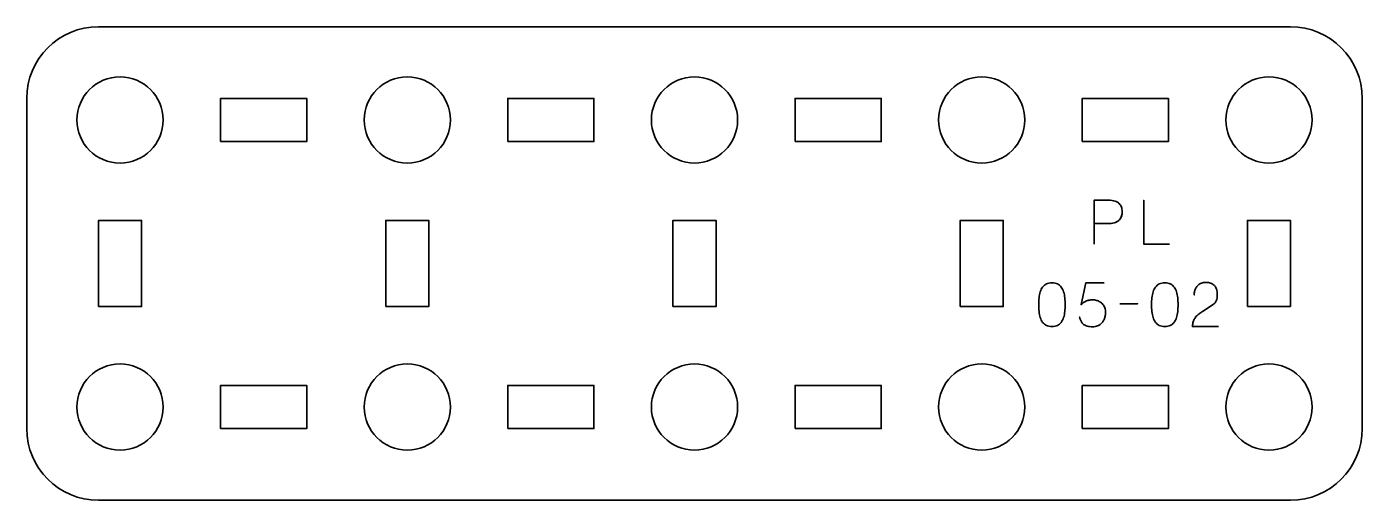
# Model space of a CAD drawing. Header units: centimetres. Extents: x -40 to 171, y -20 to 141.
# Drawn here: x 128 to 137.3, y 118.15 to 121.45 of the extents above; entities that cross this region are included whole.
import ezdxf

# ---------------------------------------------------------------- set-up
doc = ezdxf.new("R2010")
doc.units = ezdxf.units.CM
doc.header["$MEASUREMENT"] = 0
doc.layers.add('Layer 1', color=7, linetype='Continuous')

msp = doc.modelspace()

# ---------------------------------------------------------------- linework, layer by layer
at = {"layer": 'Layer 1', "color": 250, "lineweight": 35}
for points in [[(129.35497, 120.65438), (129.95497, 120.65438), (129.95497, 120.95438), (129.35497, 120.95438), (129.35497, 120.65438)], [(131.35497, 120.65438), (131.95497, 120.65438), (131.95497, 120.95438), (131.35497, 120.95438), (131.35497, 120.65438)], [(133.35497, 120.65438), (133.95497, 120.65438), (133.95497, 120.95438), (133.35497, 120.95438), (133.35497, 120.65438)], [(135.35497, 120.65438), (135.95497, 120.65438), (135.95497, 120.95438), (135.35497, 120.95438), (135.35497, 120.65438)], [(128.50497, 119.50438), (128.80497, 119.50438), (128.80497, 120.10438), (128.50497, 120.10438), (128.50497, 119.50438)], [(130.50497, 119.50438), (130.80497, 119.50438), (130.80497, 120.10438), (130.50497, 120.10438), (130.50497, 119.50438)], [(132.50497, 119.50438), (132.80497, 119.50438), (132.80497, 120.10438), (132.50497, 120.10438), (132.50497, 119.50438)], [(134.50497, 119.50438), (134.80497, 119.50438), (134.80497, 120.10438), (134.50497, 120.10438), (134.50497, 119.50438)], [(136.50497, 119.50438), (136.80497, 119.50438), (136.80497, 120.10438), (136.50497, 120.10438), (136.50497, 119.50438)], [(129.35497, 118.65438), (129.95497, 118.65438), (129.95497, 118.95438), (129.35497, 118.95438), (129.35497, 118.65438)], [(131.35497, 118.65438), (131.95497, 118.65438), (131.95497, 118.95438), (131.35497, 118.95438), (131.35497, 118.65438)], [(133.35497, 118.65438), (133.95497, 118.65438), (133.95497, 118.95438), (133.35497, 118.95438), (133.35497, 118.65438)], [(135.35497, 118.65438), (135.95497, 118.65438), (135.95497, 118.95438), (135.35497, 118.95438), (135.35497, 118.65438)]]:
    msp.add_lwpolyline(points, close=True, dxfattribs=at)
for centre in [(128.65497, 120.80438), (130.65497, 120.80438), (132.65497, 120.80438), (134.65497, 120.80438), (136.65497, 120.80438), (128.65497, 118.80438), (130.65497, 118.80438), (132.65497, 118.80438), (134.65497, 118.80438), (136.65497, 118.80438)]:
    msp.add_ellipse(centre, major_axis=(0, 0.3), ratio=1, dxfattribs=at)
msp.add_open_spline([(128.00497, 118.65438), (128.00497, 118.65438), (128.00497, 120.95438), (128.00497, 120.95438), (128.00497, 120.95438), (128.00497, 121.23047), (128.22888, 121.45438), (128.50497, 121.45438), (128.50497, 121.45438), (128.50497, 121.45438), (136.80497, 121.45438), (136.80497, 121.45438), (136.80497, 121.45438), (137.08106, 121.45438), (137.30497, 121.23047), (137.30497, 120.95438), (137.30497, 120.95438), (137.30497, 120.95438), (137.30497, 118.65438), (137.30497, 118.65438), (137.30497, 118.65438), (137.30497, 118.37829), (137.08106, 118.15438), (136.80497, 118.15438), (136.80497, 118.15438), (136.80497, 118.15438), (128.50497, 118.15438), (128.50497, 118.15438), (128.50497, 118.15438), (128.22888, 118.15438), (128.00497, 118.37829), (128.00497, 118.65438)], degree=3, knots=[0, 0, 0, 0, 0.125, 0.125, 0.125, 0.125, 0.25, 0.25, 0.25, 0.25, 0.375, 0.375, 0.375, 0.375, 0.5, 0.5, 0.5, 0.5, 0.625, 0.625, 0.625, 0.625, 0.75, 0.75, 0.75, 0.75, 0.875, 0.875, 0.875, 0.875, 1, 1, 1, 1], dxfattribs=at)
at = {"layer": 'Layer 1', "color": 30, "lineweight": 35}
for points, knots in [([(135.43742, 119.94008), (135.43742, 119.94008), (135.43742, 120.2453), (135.43742, 120.2453), (135.43742, 120.2453), (135.43742, 120.2453), (135.53479, 120.2453), (135.53479, 120.2453), (135.53479, 120.2453), (135.55426, 120.24523), (135.57027, 120.24304), (135.5829, 120.23881), (135.5829, 120.23881), (135.59546, 120.23465), (135.60534, 120.22886), (135.61247, 120.22152), (135.61247, 120.22152), (135.61959, 120.21426), (135.62467, 120.20593), (135.62778, 120.19655), (135.62778, 120.19655), (135.63081, 120.18716), (135.63257, 120.17736), (135.633, 120.16698), (135.633, 120.16698), (135.63349, 120.15661), (135.63229, 120.14645), (135.62947, 120.13658), (135.62947, 120.13658), (135.62658, 120.1267), (135.62171, 120.11774), (135.61472, 120.10969), (135.61472, 120.10969), (135.60781, 120.10165), (135.59843, 120.09523), (135.58664, 120.0905), (135.58664, 120.0905), (135.57486, 120.08571), (135.56026, 120.08331), (135.54283, 120.08317), (135.54283, 120.08317), (135.54283, 120.08317), (135.43742, 120.08317), (135.43742, 120.08317), (135.43742, 120.08317), (135.43742, 120.08317), (135.54283, 120.08317), (135.54283, 120.08317), (135.54283, 120.08317), (135.5599, 120.08331), (135.57437, 120.08571), (135.58608, 120.0905), (135.58608, 120.0905), (135.59786, 120.09523), (135.60725, 120.10165), (135.6143, 120.10969), (135.6143, 120.10969), (135.62129, 120.11774), (135.6263, 120.1267), (135.62926, 120.13658), (135.62926, 120.13658), (135.63222, 120.14645), (135.63349, 120.15661), (135.633, 120.16698), (135.633, 120.16698), (135.63257, 120.17736), (135.63081, 120.18716), (135.62764, 120.19655), (135.62764, 120.19655), (135.62453, 120.20593), (135.61931, 120.21426), (135.61218, 120.22152), (135.61218, 120.22152), (135.60499, 120.22886), (135.59511, 120.23465), (135.58255, 120.23881), (135.58255, 120.23881), (135.56992, 120.24304), (135.55405, 120.24523), (135.53479, 120.2453), (135.53479, 120.2453), (135.53479, 120.2453), (135.43742, 120.2453), (135.43742, 120.2453), (135.43742, 120.2453), (135.43742, 120.2453), (135.43742, 119.94008), (135.43742, 119.94008)], [0, 0, 0, 0, 0.0454545, 0.0454545, 0.0454545, 0.0454545, 0.0909091, 0.0909091, 0.0909091, 0.0909091, 0.1363636, 0.1363636, 0.1363636, 0.1363636, 0.1818182, 0.1818182, 0.1818182, 0.1818182, 0.2272727, 0.2272727, 0.2272727, 0.2272727, 0.2727273, 0.2727273, 0.2727273, 0.2727273, 0.3181818, 0.3181818, 0.3181818, 0.3181818, 0.3636364, 0.3636364, 0.3636364, 0.3636364, 0.4090909, 0.4090909, 0.4090909, 0.4090909, 0.4545455, 0.4545455, 0.4545455, 0.4545455, 0.5, 0.5, 0.5, 0.5, 0.5454545, 0.5454545, 0.5454545, 0.5454545, 0.5909091, 0.5909091, 0.5909091, 0.5909091, 0.6363636, 0.6363636, 0.6363636, 0.6363636, 0.6818182, 0.6818182, 0.6818182, 0.6818182, 0.7272727, 0.7272727, 0.7272727, 0.7272727, 0.7727273, 0.7727273, 0.7727273, 0.7727273, 0.8181818, 0.8181818, 0.8181818, 0.8181818, 0.8636364, 0.8636364, 0.8636364, 0.8636364, 0.9090909, 0.9090909, 0.9090909, 0.9090909, 0.9545455, 0.9545455, 0.9545455, 0.9545455, 1, 1, 1, 1]), ([(135.96192, 119.94008), (135.96192, 119.94008), (135.7837, 119.94008), (135.7837, 119.94008), (135.7837, 119.94008), (135.7837, 119.94008), (135.7837, 120.2453), (135.7837, 120.2453), (135.7837, 120.2453), (135.7837, 120.2453), (135.7837, 119.94008), (135.7837, 119.94008), (135.7837, 119.94008), (135.7837, 119.94008), (135.96192, 119.94008), (135.96192, 119.94008)], [0, 0, 0, 0, 0.25, 0.25, 0.25, 0.25, 0.5, 0.5, 0.5, 0.5, 0.75, 0.75, 0.75, 0.75, 1, 1, 1, 1]), ([(135.14384, 119.36477), (135.15865, 119.36484), (135.17142, 119.36745), (135.18208, 119.37253), (135.18208, 119.37253), (135.19266, 119.37761), (135.20148, 119.38488), (135.20853, 119.39412), (135.20853, 119.39412), (135.21552, 119.40343), (135.22102, 119.41444), (135.22511, 119.42714), (135.22511, 119.42714), (135.22914, 119.43984), (135.23203, 119.45374), (135.23365, 119.46898), (135.23365, 119.46898), (135.23535, 119.48422), (135.23619, 119.50024), (135.23612, 119.51717), (135.23612, 119.51717), (135.23619, 119.53403), (135.23535, 119.55005), (135.23365, 119.56522), (135.23365, 119.56522), (135.23203, 119.58039), (135.22914, 119.59436), (135.22511, 119.60706), (135.22511, 119.60706), (135.22102, 119.61969), (135.21552, 119.63069), (135.20853, 119.64008), (135.20853, 119.64008), (135.20148, 119.64939), (135.19266, 119.65666), (135.18208, 119.66174), (135.18208, 119.66174), (135.17142, 119.66689), (135.15865, 119.6695), (135.14384, 119.66957), (135.14384, 119.66957), (135.12902, 119.6695), (135.11625, 119.66689), (135.10559, 119.66174), (135.10559, 119.66174), (135.09501, 119.65666), (135.08619, 119.64939), (135.07914, 119.64008), (135.07914, 119.64008), (135.07215, 119.63069), (135.06665, 119.61969), (135.06256, 119.60706), (135.06256, 119.60706), (135.05853, 119.59436), (135.05564, 119.58039), (135.05402, 119.56522), (135.05402, 119.56522), (135.05233, 119.55005), (135.05148, 119.53403), (135.05155, 119.51717), (135.05155, 119.51717), (135.05148, 119.50024), (135.05233, 119.48422), (135.05402, 119.46898), (135.05402, 119.46898), (135.05564, 119.45374), (135.05853, 119.43984), (135.06256, 119.42714), (135.06256, 119.42714), (135.06665, 119.41444), (135.07215, 119.40343), (135.07914, 119.39412), (135.07914, 119.39412), (135.08619, 119.38488), (135.09501, 119.37761), (135.10559, 119.37253), (135.10559, 119.37253), (135.11625, 119.36745), (135.12902, 119.36484), (135.14384, 119.36477)], [0, 0, 0, 0, 0.05, 0.05, 0.05, 0.05, 0.1, 0.1, 0.1, 0.1, 0.15, 0.15, 0.15, 0.15, 0.2, 0.2, 0.2, 0.2, 0.25, 0.25, 0.25, 0.25, 0.3, 0.3, 0.3, 0.3, 0.35, 0.35, 0.35, 0.35, 0.4, 0.4, 0.4, 0.4, 0.45, 0.45, 0.45, 0.45, 0.5, 0.5, 0.5, 0.5, 0.55, 0.55, 0.55, 0.55, 0.6, 0.6, 0.6, 0.6, 0.65, 0.65, 0.65, 0.65, 0.7, 0.7, 0.7, 0.7, 0.75, 0.75, 0.75, 0.75, 0.8, 0.8, 0.8, 0.8, 0.85, 0.85, 0.85, 0.85, 0.9, 0.9, 0.9, 0.9, 0.95, 0.95, 0.95, 0.95, 1, 1, 1, 1]), ([(135.14384, 119.36477), (135.15865, 119.36484), (135.17142, 119.36745), (135.18208, 119.37253), (135.18208, 119.37253), (135.19266, 119.37761), (135.20148, 119.38488), (135.20853, 119.39412), (135.20853, 119.39412), (135.21552, 119.40343), (135.22102, 119.41444), (135.22511, 119.42714), (135.22511, 119.42714), (135.22914, 119.43984), (135.23203, 119.45374), (135.23365, 119.46898), (135.23365, 119.46898), (135.23535, 119.48422), (135.23619, 119.50024), (135.23612, 119.51717), (135.23612, 119.51717), (135.23619, 119.53403), (135.23535, 119.55005), (135.23365, 119.56522), (135.23365, 119.56522), (135.23203, 119.58039), (135.22914, 119.59436), (135.22511, 119.60706), (135.22511, 119.60706), (135.22102, 119.61969), (135.21552, 119.63069), (135.20853, 119.64008), (135.20853, 119.64008), (135.20148, 119.64939), (135.19266, 119.65666), (135.18208, 119.66174), (135.18208, 119.66174), (135.17142, 119.66689), (135.15865, 119.6695), (135.14384, 119.66957), (135.14384, 119.66957), (135.12902, 119.6695), (135.11625, 119.66689), (135.10559, 119.66174), (135.10559, 119.66174), (135.09501, 119.65666), (135.08619, 119.64939), (135.07914, 119.64008), (135.07914, 119.64008), (135.07215, 119.63069), (135.06665, 119.61969), (135.06256, 119.60706), (135.06256, 119.60706), (135.05853, 119.59436), (135.05564, 119.58039), (135.05402, 119.56522), (135.05402, 119.56522), (135.05233, 119.55005), (135.05148, 119.53403), (135.05155, 119.51717), (135.05155, 119.51717), (135.05148, 119.50024), (135.05233, 119.48422), (135.05402, 119.46898), (135.05402, 119.46898), (135.05564, 119.45374), (135.05853, 119.43984), (135.06256, 119.42714), (135.06256, 119.42714), (135.06665, 119.41444), (135.07215, 119.40343), (135.07914, 119.39412), (135.07914, 119.39412), (135.08619, 119.38488), (135.09501, 119.37761), (135.10559, 119.37253), (135.10559, 119.37253), (135.11625, 119.36745), (135.12902, 119.36484), (135.14384, 119.36477)], [0, 0, 0, 0, 0.05, 0.05, 0.05, 0.05, 0.1, 0.1, 0.1, 0.1, 0.15, 0.15, 0.15, 0.15, 0.2, 0.2, 0.2, 0.2, 0.25, 0.25, 0.25, 0.25, 0.3, 0.3, 0.3, 0.3, 0.35, 0.35, 0.35, 0.35, 0.4, 0.4, 0.4, 0.4, 0.45, 0.45, 0.45, 0.45, 0.5, 0.5, 0.5, 0.5, 0.55, 0.55, 0.55, 0.55, 0.6, 0.6, 0.6, 0.6, 0.65, 0.65, 0.65, 0.65, 0.7, 0.7, 0.7, 0.7, 0.75, 0.75, 0.75, 0.75, 0.8, 0.8, 0.8, 0.8, 0.85, 0.85, 0.85, 0.85, 0.9, 0.9, 0.9, 0.9, 0.95, 0.95, 0.95, 0.95, 1, 1, 1, 1]), ([(135.5079, 119.66999), (135.5079, 119.66999), (135.3809, 119.66999), (135.3809, 119.66999), (135.3809, 119.66999), (135.3809, 119.66999), (135.34703, 119.51844), (135.34703, 119.51844), (135.34703, 119.51844), (135.35296, 119.52352), (135.3586, 119.5281), (135.36404, 119.53213), (135.36404, 119.53213), (135.3694, 119.53615), (135.37504, 119.53953), (135.38104, 119.54236), (135.38104, 119.54236), (135.38697, 119.54518), (135.39374, 119.5473), (135.40136, 119.54878), (135.40136, 119.54878), (135.40891, 119.55026), (135.41794, 119.55104), (135.42831, 119.55104), (135.42831, 119.55104), (135.43678, 119.55104), (135.44525, 119.54991), (135.45371, 119.54758), (135.45371, 119.54758), (135.46218, 119.54532), (135.47022, 119.54186), (135.47784, 119.53728), (135.47784, 119.53728), (135.48553, 119.53262), (135.49231, 119.52683), (135.49823, 119.51985), (135.49823, 119.51985), (135.50423, 119.51286), (135.50896, 119.50468), (135.51234, 119.4953), (135.51234, 119.4953), (135.5158, 119.48591), (135.51756, 119.47526), (135.51763, 119.46341), (135.51763, 119.46341), (135.51771, 119.45903), (135.51721, 119.45353), (135.51622, 119.44704), (135.51622, 119.44704), (135.51531, 119.44055), (135.51361, 119.43349), (135.51121, 119.42601), (135.51121, 119.42601), (135.50882, 119.41853), (135.50543, 119.41112), (135.50113, 119.40379), (135.50113, 119.40379), (135.49682, 119.39645), (135.49132, 119.38975), (135.48469, 119.38368), (135.48469, 119.38368), (135.47805, 119.37761), (135.47001, 119.37274), (135.46063, 119.36907), (135.46063, 119.36907), (135.45117, 119.36548), (135.44009, 119.36357), (135.42747, 119.3635), (135.42747, 119.3635), (135.41237, 119.36357), (135.39967, 119.36519), (135.38937, 119.36823), (135.38937, 119.36823), (135.37906, 119.37133), (135.37067, 119.37535), (135.36418, 119.38043), (135.36418, 119.38043), (135.35762, 119.38551), (135.35254, 119.39109), (135.34887, 119.39715), (135.34887, 119.39715), (135.3452, 119.40322), (135.34245, 119.40929), (135.34061, 119.41536), (135.34061, 119.41536), (135.33878, 119.42143), (135.33737, 119.427), (135.33645, 119.43208), (135.33645, 119.43208), (135.33737, 119.427), (135.33878, 119.42143), (135.34061, 119.41536), (135.34061, 119.41536), (135.34245, 119.40929), (135.3452, 119.40322), (135.34887, 119.39715), (135.34887, 119.39715), (135.35254, 119.39109), (135.35762, 119.38551), (135.36418, 119.38043), (135.36418, 119.38043), (135.37067, 119.37535), (135.37906, 119.37133), (135.38937, 119.36823), (135.38937, 119.36823), (135.39967, 119.36519), (135.41237, 119.36357), (135.42747, 119.3635), (135.42747, 119.3635), (135.44009, 119.36357), (135.45117, 119.36548), (135.46063, 119.36907), (135.46063, 119.36907), (135.47001, 119.37274), (135.47805, 119.37761), (135.48469, 119.38368), (135.48469, 119.38368), (135.49132, 119.38975), (135.49682, 119.39645), (135.50113, 119.40379), (135.50113, 119.40379), (135.50543, 119.41112), (135.50882, 119.41853), (135.51121, 119.42601), (135.51121, 119.42601), (135.51361, 119.43349), (135.51531, 119.44055), (135.51622, 119.44704), (135.51622, 119.44704), (135.51721, 119.45353), (135.51771, 119.45903), (135.51763, 119.46341), (135.51763, 119.46341), (135.51756, 119.47526), (135.5158, 119.48591), (135.51234, 119.4953), (135.51234, 119.4953), (135.50896, 119.50468), (135.50423, 119.51286), (135.49823, 119.51985), (135.49823, 119.51985), (135.49231, 119.52683), (135.48553, 119.53262), (135.47784, 119.53728), (135.47784, 119.53728), (135.47022, 119.54186), (135.46218, 119.54532), (135.45371, 119.54758), (135.45371, 119.54758), (135.44525, 119.54991), (135.43678, 119.55104), (135.42831, 119.55104), (135.42831, 119.55104), (135.41794, 119.55104), (135.40891, 119.55026), (135.40136, 119.54878), (135.40136, 119.54878), (135.39374, 119.5473), (135.38697, 119.54518), (135.38104, 119.54236), (135.38104, 119.54236), (135.37504, 119.53953), (135.3694, 119.53615), (135.36404, 119.53213), (135.36404, 119.53213), (135.3586, 119.5281), (135.35296, 119.52352), (135.34703, 119.51844), (135.34703, 119.51844), (135.34703, 119.51844), (135.3809, 119.66999), (135.3809, 119.66999), (135.3809, 119.66999), (135.3809, 119.66999), (135.5079, 119.66999), (135.5079, 119.66999)], [0, 0, 0, 0, 0.0227273, 0.0227273, 0.0227273, 0.0227273, 0.0454545, 0.0454545, 0.0454545, 0.0454545, 0.0681818, 0.0681818, 0.0681818, 0.0681818, 0.0909091, 0.0909091, 0.0909091, 0.0909091, 0.1136364, 0.1136364, 0.1136364, 0.1136364, 0.1363636, 0.1363636, 0.1363636, 0.1363636, 0.1590909, 0.1590909, 0.1590909, 0.1590909, 0.1818182, 0.1818182, 0.1818182, 0.1818182, 0.2045455, 0.2045455, 0.2045455, 0.2045455, 0.2272727, 0.2272727, 0.2272727, 0.2272727, 0.25, 0.25, 0.25, 0.25, 0.2727273, 0.2727273, 0.2727273, 0.2727273, 0.2954545, 0.2954545, 0.2954545, 0.2954545, 0.3181818, 0.3181818, 0.3181818, 0.3181818, 0.3409091, 0.3409091, 0.3409091, 0.3409091, 0.3636364, 0.3636364, 0.3636364, 0.3636364, 0.3863636, 0.3863636, 0.3863636, 0.3863636, 0.4090909, 0.4090909, 0.4090909, 0.4090909, 0.4318182, 0.4318182, 0.4318182, 0.4318182, 0.4545455, 0.4545455, 0.4545455, 0.4545455, 0.4772727, 0.4772727, 0.4772727, 0.4772727, 0.5, 0.5, 0.5, 0.5, 0.5227273, 0.5227273, 0.5227273, 0.5227273, 0.5454545, 0.5454545, 0.5454545, 0.5454545, 0.5681818, 0.5681818, 0.5681818, 0.5681818, 0.5909091, 0.5909091, 0.5909091, 0.5909091, 0.6136364, 0.6136364, 0.6136364, 0.6136364, 0.6363636, 0.6363636, 0.6363636, 0.6363636, 0.6590909, 0.6590909, 0.6590909, 0.6590909, 0.6818182, 0.6818182, 0.6818182, 0.6818182, 0.7045455, 0.7045455, 0.7045455, 0.7045455, 0.7272727, 0.7272727, 0.7272727, 0.7272727, 0.75, 0.75, 0.75, 0.75, 0.7727273, 0.7727273, 0.7727273, 0.7727273, 0.7954545, 0.7954545, 0.7954545, 0.7954545, 0.8181818, 0.8181818, 0.8181818, 0.8181818, 0.8409091, 0.8409091, 0.8409091, 0.8409091, 0.8636364, 0.8636364, 0.8636364, 0.8636364, 0.8863636, 0.8863636, 0.8863636, 0.8863636, 0.9090909, 0.9090909, 0.9090909, 0.9090909, 0.9318182, 0.9318182, 0.9318182, 0.9318182, 0.9545455, 0.9545455, 0.9545455, 0.9545455, 0.9772727, 0.9772727, 0.9772727, 0.9772727, 1, 1, 1, 1]), ([(135.92996, 119.36477), (135.94477, 119.36484), (135.95754, 119.36745), (135.9682, 119.37253), (135.9682, 119.37253), (135.97878, 119.37761), (135.9876, 119.38488), (135.99465, 119.39412), (135.99465, 119.39412), (136.00164, 119.40343), (136.00714, 119.41444), (136.01123, 119.42714), (136.01123, 119.42714), (136.01526, 119.43984), (136.01815, 119.45374), (136.01977, 119.46898), (136.01977, 119.46898), (136.02147, 119.48422), (136.02231, 119.50024), (136.02224, 119.51717), (136.02224, 119.51717), (136.02231, 119.53403), (136.02147, 119.55005), (136.01977, 119.56522), (136.01977, 119.56522), (136.01815, 119.58039), (136.01526, 119.59436), (136.01123, 119.60706), (136.01123, 119.60706), (136.00714, 119.61969), (136.00164, 119.63069), (135.99465, 119.64008), (135.99465, 119.64008), (135.9876, 119.64939), (135.97878, 119.65666), (135.9682, 119.66174), (135.9682, 119.66174), (135.95754, 119.66689), (135.94477, 119.6695), (135.92996, 119.66957), (135.92996, 119.66957), (135.91514, 119.6695), (135.90237, 119.66689), (135.89171, 119.66174), (135.89171, 119.66174), (135.88113, 119.65666), (135.87231, 119.64939), (135.86526, 119.64008), (135.86526, 119.64008), (135.85827, 119.63069), (135.85277, 119.61969), (135.84868, 119.60706), (135.84868, 119.60706), (135.84465, 119.59436), (135.84176, 119.58039), (135.84014, 119.56522), (135.84014, 119.56522), (135.83845, 119.55005), (135.8376, 119.53403), (135.83767, 119.51717), (135.83767, 119.51717), (135.8376, 119.50024), (135.83845, 119.48422), (135.84014, 119.46898), (135.84014, 119.46898), (135.84176, 119.45374), (135.84465, 119.43984), (135.84868, 119.42714), (135.84868, 119.42714), (135.85277, 119.41444), (135.85827, 119.40343), (135.86526, 119.39412), (135.86526, 119.39412), (135.87231, 119.38488), (135.88113, 119.37761), (135.89171, 119.37253), (135.89171, 119.37253), (135.90237, 119.36745), (135.91514, 119.36484), (135.92996, 119.36477)], [0, 0, 0, 0, 0.05, 0.05, 0.05, 0.05, 0.1, 0.1, 0.1, 0.1, 0.15, 0.15, 0.15, 0.15, 0.2, 0.2, 0.2, 0.2, 0.25, 0.25, 0.25, 0.25, 0.3, 0.3, 0.3, 0.3, 0.35, 0.35, 0.35, 0.35, 0.4, 0.4, 0.4, 0.4, 0.45, 0.45, 0.45, 0.45, 0.5, 0.5, 0.5, 0.5, 0.55, 0.55, 0.55, 0.55, 0.6, 0.6, 0.6, 0.6, 0.65, 0.65, 0.65, 0.65, 0.7, 0.7, 0.7, 0.7, 0.75, 0.75, 0.75, 0.75, 0.8, 0.8, 0.8, 0.8, 0.85, 0.85, 0.85, 0.85, 0.9, 0.9, 0.9, 0.9, 0.95, 0.95, 0.95, 0.95, 1, 1, 1, 1]), ([(135.92996, 119.36477), (135.94477, 119.36484), (135.95754, 119.36745), (135.9682, 119.37253), (135.9682, 119.37253), (135.97878, 119.37761), (135.9876, 119.38488), (135.99465, 119.39412), (135.99465, 119.39412), (136.00164, 119.40343), (136.00714, 119.41444), (136.01123, 119.42714), (136.01123, 119.42714), (136.01526, 119.43984), (136.01815, 119.45374), (136.01977, 119.46898), (136.01977, 119.46898), (136.02147, 119.48422), (136.02231, 119.50024), (136.02224, 119.51717), (136.02224, 119.51717), (136.02231, 119.53403), (136.02147, 119.55005), (136.01977, 119.56522), (136.01977, 119.56522), (136.01815, 119.58039), (136.01526, 119.59436), (136.01123, 119.60706), (136.01123, 119.60706), (136.00714, 119.61969), (136.00164, 119.63069), (135.99465, 119.64008), (135.99465, 119.64008), (135.9876, 119.64939), (135.97878, 119.65666), (135.9682, 119.66174), (135.9682, 119.66174), (135.95754, 119.66689), (135.94477, 119.6695), (135.92996, 119.66957), (135.92996, 119.66957), (135.91514, 119.6695), (135.90237, 119.66689), (135.89171, 119.66174), (135.89171, 119.66174), (135.88113, 119.65666), (135.87231, 119.64939), (135.86526, 119.64008), (135.86526, 119.64008), (135.85827, 119.63069), (135.85277, 119.61969), (135.84868, 119.60706), (135.84868, 119.60706), (135.84465, 119.59436), (135.84176, 119.58039), (135.84014, 119.56522), (135.84014, 119.56522), (135.83845, 119.55005), (135.8376, 119.53403), (135.83767, 119.51717), (135.83767, 119.51717), (135.8376, 119.50024), (135.83845, 119.48422), (135.84014, 119.46898), (135.84014, 119.46898), (135.84176, 119.45374), (135.84465, 119.43984), (135.84868, 119.42714), (135.84868, 119.42714), (135.85277, 119.41444), (135.85827, 119.40343), (135.86526, 119.39412), (135.86526, 119.39412), (135.87231, 119.38488), (135.88113, 119.37761), (135.89171, 119.37253), (135.89171, 119.37253), (135.90237, 119.36745), (135.91514, 119.36484), (135.92996, 119.36477)], [0, 0, 0, 0, 0.05, 0.05, 0.05, 0.05, 0.1, 0.1, 0.1, 0.1, 0.15, 0.15, 0.15, 0.15, 0.2, 0.2, 0.2, 0.2, 0.25, 0.25, 0.25, 0.25, 0.3, 0.3, 0.3, 0.3, 0.35, 0.35, 0.35, 0.35, 0.4, 0.4, 0.4, 0.4, 0.45, 0.45, 0.45, 0.45, 0.5, 0.5, 0.5, 0.5, 0.55, 0.55, 0.55, 0.55, 0.6, 0.6, 0.6, 0.6, 0.65, 0.65, 0.65, 0.65, 0.7, 0.7, 0.7, 0.7, 0.75, 0.75, 0.75, 0.75, 0.8, 0.8, 0.8, 0.8, 0.85, 0.85, 0.85, 0.85, 0.9, 0.9, 0.9, 0.9, 0.95, 0.95, 0.95, 0.95, 1, 1, 1, 1]), ([(136.30418, 119.36477), (136.30418, 119.36477), (136.12257, 119.36477), (136.12257, 119.36477), (136.12257, 119.36477), (136.12292, 119.37705), (136.12447, 119.38791), (136.12709, 119.39723), (136.12709, 119.39723), (136.12977, 119.40654), (136.13336, 119.41472), (136.13781, 119.42178), (136.13781, 119.42178), (136.14233, 119.42883), (136.14748, 119.43511), (136.15333, 119.44062), (136.15333, 119.44062), (136.15919, 119.44619), (136.16547, 119.45127), (136.17224, 119.45607), (136.17224, 119.45607), (136.17901, 119.4608), (136.186, 119.46552), (136.19327, 119.47018), (136.19327, 119.47018), (136.19327, 119.47018), (136.26566, 119.51844), (136.26566, 119.51844), (136.26566, 119.51844), (136.27306, 119.52366), (136.27885, 119.52937), (136.28294, 119.53551), (136.28294, 119.53551), (136.2871, 119.54165), (136.29, 119.54814), (136.29176, 119.55499), (136.29176, 119.55499), (136.29345, 119.56176), (136.29451, 119.56874), (136.29486, 119.5758), (136.29486, 119.5758), (136.29522, 119.58293), (136.29536, 119.59005), (136.29529, 119.59718), (136.29529, 119.59718), (136.29529, 119.60303), (136.29451, 119.60931), (136.29296, 119.61609), (136.29296, 119.61609), (136.29134, 119.62279), (136.2888, 119.62949), (136.2852, 119.63612), (136.2852, 119.63612), (136.2816, 119.64276), (136.2768, 119.64882), (136.27081, 119.65433), (136.27081, 119.65433), (136.26481, 119.65976), (136.2574, 119.66413), (136.24858, 119.66745), (136.24858, 119.66745), (136.23976, 119.67077), (136.22939, 119.67246), (136.2174, 119.67253), (136.2174, 119.67253), (136.20533, 119.67246), (136.19468, 119.67077), (136.1855, 119.66752), (136.1855, 119.66752), (136.17633, 119.66428), (136.1685, 119.65976), (136.16201, 119.65405), (136.16201, 119.65405), (136.15552, 119.64833), (136.1503, 119.6417), (136.14621, 119.63429), (136.14621, 119.63429), (136.14211, 119.62688), (136.13915, 119.61898), (136.13725, 119.61065), (136.13725, 119.61065), (136.13534, 119.60233), (136.13442, 119.59386), (136.13442, 119.58532), (136.13442, 119.58532), (136.13442, 119.59386), (136.13534, 119.60233), (136.13725, 119.61065), (136.13725, 119.61065), (136.13915, 119.61898), (136.14211, 119.62688), (136.14621, 119.63429), (136.14621, 119.63429), (136.1503, 119.6417), (136.15552, 119.64833), (136.16201, 119.65405), (136.16201, 119.65405), (136.1685, 119.65976), (136.17633, 119.66428), (136.1855, 119.66752), (136.1855, 119.66752), (136.19468, 119.67077), (136.20533, 119.67246), (136.2174, 119.67253), (136.2174, 119.67253), (136.22939, 119.67246), (136.23976, 119.67077), (136.24858, 119.66745), (136.24858, 119.66745), (136.2574, 119.66413), (136.26481, 119.65976), (136.27081, 119.65433), (136.27081, 119.65433), (136.2768, 119.64882), (136.2816, 119.64276), (136.2852, 119.63612), (136.2852, 119.63612), (136.2888, 119.62949), (136.29134, 119.62279), (136.29296, 119.61609), (136.29296, 119.61609), (136.29451, 119.60931), (136.29529, 119.60303), (136.29529, 119.59718), (136.29529, 119.59718), (136.29536, 119.59005), (136.29522, 119.58293), (136.29486, 119.5758), (136.29486, 119.5758), (136.29451, 119.56874), (136.29345, 119.56176), (136.29176, 119.55499), (136.29176, 119.55499), (136.29, 119.54814), (136.2871, 119.54165), (136.28294, 119.53551), (136.28294, 119.53551), (136.27885, 119.52937), (136.27306, 119.52366), (136.26566, 119.51844), (136.26566, 119.51844), (136.26566, 119.51844), (136.19327, 119.47018), (136.19327, 119.47018), (136.19327, 119.47018), (136.186, 119.46552), (136.17901, 119.4608), (136.17224, 119.45607), (136.17224, 119.45607), (136.16547, 119.45127), (136.15919, 119.44619), (136.15333, 119.44062), (136.15333, 119.44062), (136.14748, 119.43511), (136.14233, 119.42883), (136.13781, 119.42178), (136.13781, 119.42178), (136.13336, 119.41472), (136.12977, 119.40654), (136.12709, 119.39723), (136.12709, 119.39723), (136.12447, 119.38791), (136.12292, 119.37705), (136.12257, 119.36477), (136.12257, 119.36477), (136.12257, 119.36477), (136.30418, 119.36477), (136.30418, 119.36477)], [0, 0, 0, 0, 0.0238095, 0.0238095, 0.0238095, 0.0238095, 0.047619, 0.047619, 0.047619, 0.047619, 0.0714286, 0.0714286, 0.0714286, 0.0714286, 0.0952381, 0.0952381, 0.0952381, 0.0952381, 0.1190476, 0.1190476, 0.1190476, 0.1190476, 0.1428571, 0.1428571, 0.1428571, 0.1428571, 0.1666667, 0.1666667, 0.1666667, 0.1666667, 0.1904762, 0.1904762, 0.1904762, 0.1904762, 0.2142857, 0.2142857, 0.2142857, 0.2142857, 0.2380952, 0.2380952, 0.2380952, 0.2380952, 0.2619048, 0.2619048, 0.2619048, 0.2619048, 0.2857143, 0.2857143, 0.2857143, 0.2857143, 0.3095238, 0.3095238, 0.3095238, 0.3095238, 0.3333333, 0.3333333, 0.3333333, 0.3333333, 0.3571429, 0.3571429, 0.3571429, 0.3571429, 0.3809524, 0.3809524, 0.3809524, 0.3809524, 0.4047619, 0.4047619, 0.4047619, 0.4047619, 0.4285714, 0.4285714, 0.4285714, 0.4285714, 0.452381, 0.452381, 0.452381, 0.452381, 0.4761905, 0.4761905, 0.4761905, 0.4761905, 0.5, 0.5, 0.5, 0.5, 0.5238095, 0.5238095, 0.5238095, 0.5238095, 0.547619, 0.547619, 0.547619, 0.547619, 0.5714286, 0.5714286, 0.5714286, 0.5714286, 0.5952381, 0.5952381, 0.5952381, 0.5952381, 0.6190476, 0.6190476, 0.6190476, 0.6190476, 0.6428571, 0.6428571, 0.6428571, 0.6428571, 0.6666667, 0.6666667, 0.6666667, 0.6666667, 0.6904762, 0.6904762, 0.6904762, 0.6904762, 0.7142857, 0.7142857, 0.7142857, 0.7142857, 0.7380952, 0.7380952, 0.7380952, 0.7380952, 0.7619048, 0.7619048, 0.7619048, 0.7619048, 0.7857143, 0.7857143, 0.7857143, 0.7857143, 0.8095238, 0.8095238, 0.8095238, 0.8095238, 0.8333333, 0.8333333, 0.8333333, 0.8333333, 0.8571429, 0.8571429, 0.8571429, 0.8571429, 0.8809524, 0.8809524, 0.8809524, 0.8809524, 0.9047619, 0.9047619, 0.9047619, 0.9047619, 0.9285714, 0.9285714, 0.9285714, 0.9285714, 0.952381, 0.952381, 0.952381, 0.952381, 0.9761905, 0.9761905, 0.9761905, 0.9761905, 1, 1, 1, 1]), ([(135.61754, 119.52437), (135.61754, 119.52437), (135.74073, 119.52437), (135.74073, 119.52437), (135.74073, 119.52437), (135.74073, 119.52437), (135.61754, 119.52437), (135.61754, 119.52437)], [0, 0, 0, 0, 0.5, 0.5, 0.5, 0.5, 1, 1, 1, 1])]:
    msp.add_open_spline(points, degree=3, knots=knots, dxfattribs=at)

doc.saveas('drawing.dxf')
